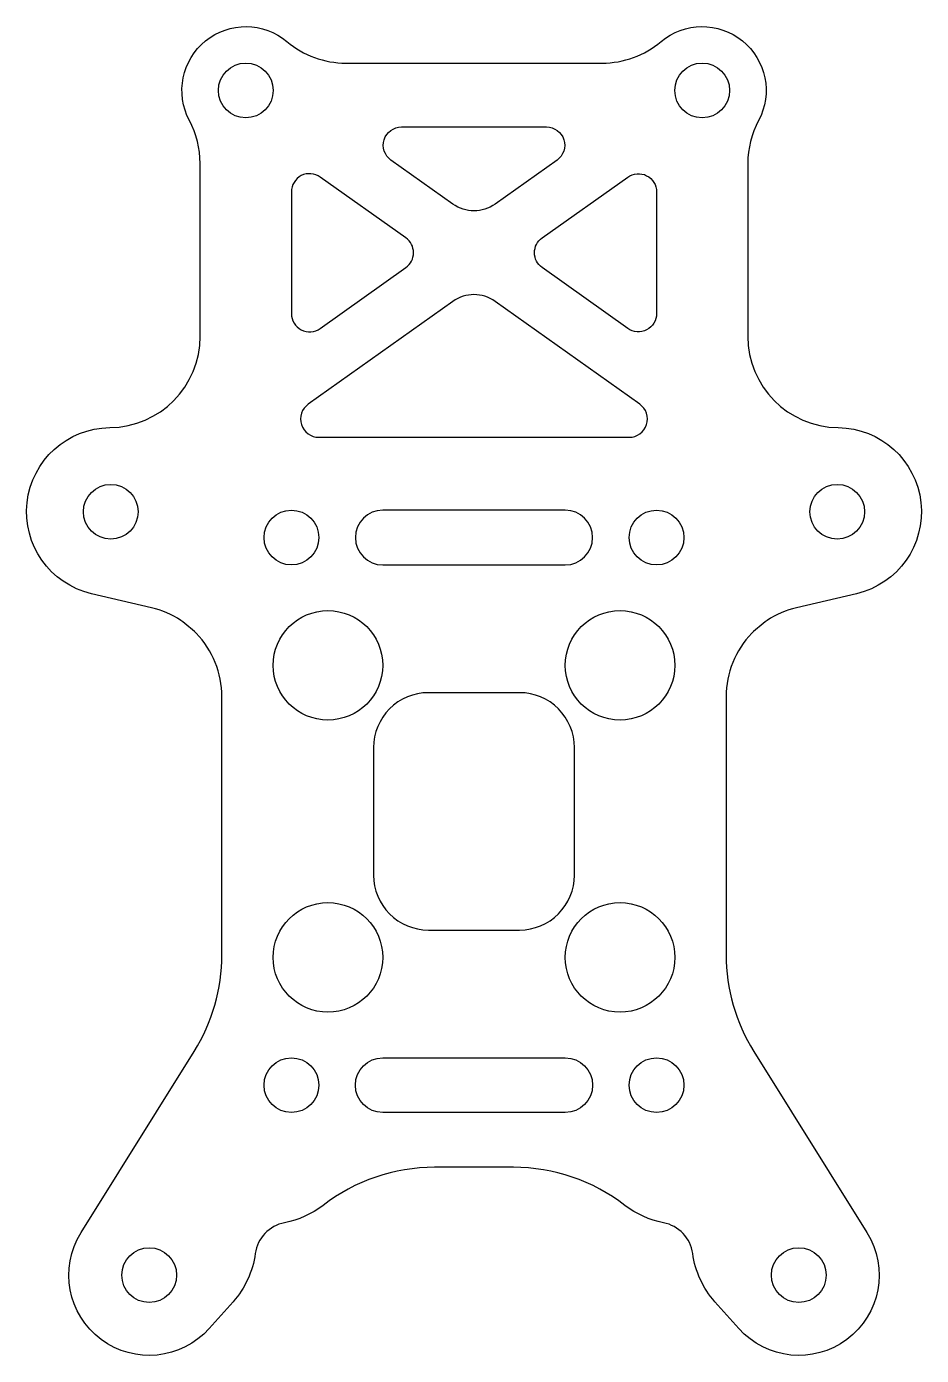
# Model space of a CAD drawing. Header units: millimetres. Extents: x -21.5 to 27.5, y -34.6 to 38.2.
import ezdxf

# ---------------------------------------------------------------- set-up
doc = ezdxf.new("R2010")
doc.units = ezdxf.units.MM
doc.layers.get('0').update_dxf_attribs({"linetype": 'CONTINUOUS'})

msp = doc.modelspace()

# ---------------------------------------------------------------- linework, layer by layer
for points in [[(16.187, -31.658, -0.148511), (14.968, -29.02, 0.321123), (13.365, -27.33, -0.117349), (11.255, -26.378, 0.165843), (5.144, -24.294), (0.83, -24.294, 0.165843), (-5.28, -26.378, -0.117349), (-7.391, -27.33, 0.321123), (-8.994, -29.02, -0.148511), (-10.212, -31.658), (-11.519, -33.126, -0.918559), (-18.536, -27.873), (-12.342, -17.946, 0.140366), (-10.826, -12.653), (-10.826, 1.492, 0.19414), (-12.226, 4.962, 0.018353), (-13.073, 5.666, 0.088263), (-14.681, 6.359), (-17.968, 7.132, -0.886), (-16.96, 16.229, 0.411154), (-12.013, 21.229), (-12.013, 30.699, 0.123106), (-12.601, 33.052, -0.825742), (-7.257, 37.376, 0.176863), (-4.036, 36.199), (10.01, 36.199, 0.176863), (13.232, 37.376, -0.825742), (18.576, 33.052, 0.123106), (17.987, 30.699), (17.987, 21.229, 0.411154), (22.935, 16.229, -0.886), (23.942, 7.132), (20.656, 6.359, 0.088263), (19.047, 5.666, 0.018353), (18.201, 4.962, 0.19414), (16.801, 1.492), (16.801, -12.653, 0.140366), (18.317, -17.946), (24.51, -27.873, -0.918559), (17.494, -33.126)], [(-1.56, 30.884, -0.730436), (-0.98, 32.699), (6.955, 32.699, -0.730436), (7.534, 30.884), (4.146, 28.475, -0.319305), (1.828, 28.475)], [(-7.013, 29.143), (-7.013, 22.478, 0.609307), (-5.433, 21.663), (-0.747, 24.996, 0.51595), (-0.747, 26.625), (-5.433, 29.958, 0.609307)], [(6.722, 24.996, -0.51595), (6.722, 26.625), (11.408, 29.958, -0.609307), (12.987, 29.143), (12.987, 22.478, -0.609307), (11.408, 21.663)], [(1.828, 23.146), (-6.091, 17.514, 0.730436), (-5.511, 15.699), (11.486, 15.699, 0.730436), (12.065, 17.514), (4.146, 23.146, 0.319305)], [(-2.013, 8.706), (7.987, 8.706, 1), (7.987, 11.706), (-2.013, 11.706, 1)], [(0.487, -11.294), (5.487, -11.294, 0.414214), (8.487, -8.294), (8.487, -1.294, 0.414214), (5.487, 1.706), (0.487, 1.706, 0.414214), (-2.513, -1.294), (-2.513, -8.294, 0.414214)], [(-2.013, -21.294, -1), (-2.013, -18.294), (7.987, -18.294, -1), (7.987, -21.294)]]:
    msp.add_lwpolyline(points, format="xyb", close=True)
for centre, radius in [((-9.513, 34.699), 1.5), ((15.487, 34.699), 1.5), ((-16.912, 11.62), 1.5), ((22.887, 11.62), 1.5), ((-7.013, 10.206), 1.5), ((12.987, 10.206), 1.5), ((-5.013, 3.206), 3), ((10.987, 3.206), 3), ((-5.013, -12.794), 3), ((10.987, -12.794), 3), ((-7.013, -19.794), 1.5), ((12.987, -19.794), 1.5), ((-14.804, -30.201), 1.5), ((20.779, -30.201), 1.5)]:
    msp.add_circle(centre, radius)

doc.saveas('drawing.dxf')
